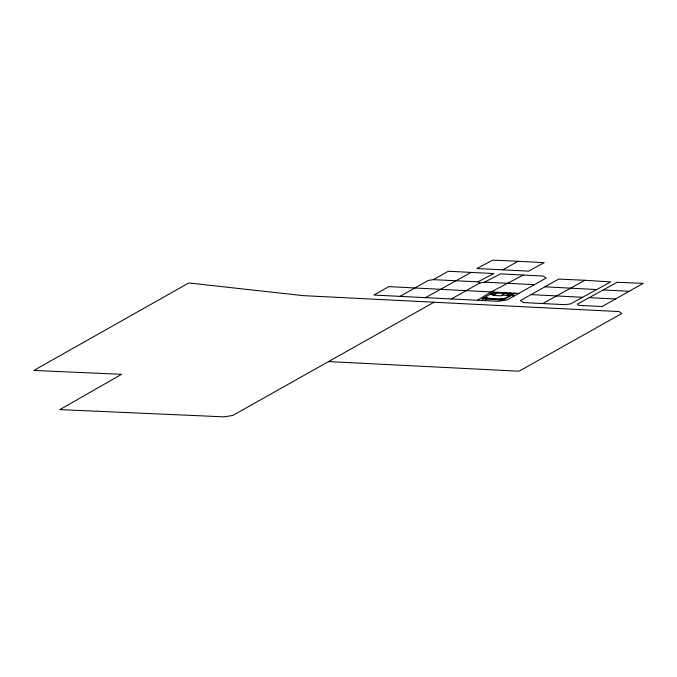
<?xml version="1.0" encoding="UTF-8"?>
<svg xmlns="http://www.w3.org/2000/svg" width="677" height="677" viewBox="0 0 677 677"><rect width="100%" height="100%" fill="white"/><g stroke="black" fill="none" stroke-linecap="round" stroke-linejoin="round"><path stroke-width="1.02" d="M477.522 300.266L491.037 291.982L523.27 275.04M399.963 296.357L428.262 280.447L433.314 279.66L477.928 281.827L479.942 282.952L484.546 282.148L534.407 284.636L546.17 278.027L543.326 276.047L500.447 273.889L484.546 282.148M451.364 298.946L479.942 282.952M615.545 298.972L602.132 306.546L578.937 305.378L577.261 304.193L617.17 282.267L643.15 283.375L615.545 298.972L589.159 297.66M328.717 361.603L519.064 371.199L621.782 313.527L618.939 311.555L302.932 295.621L188.773 282.969L33.85 370.437L121.606 374.313L59.847 409.61L224.002 416.854L232.837 415.441L434.016 302.23M433.314 279.66L448.284 271.257L493.829 273.55L477.911 281.827M494.015 292.125L481.821 298.929L503.138 300.004L514.071 293.869L492.754 292.794M482.608 299.039L484.309 298.083L504.162 299.082L502.461 300.038M485.866 299.132L487.931 297.973L483.886 297.77M496.8 292.997L494.726 294.156L490.69 293.953M498.154 292.337L492.721 295.392L500.988 295.807L506.43 292.752M492.534 299.539L494.235 298.582M506.311 295.35L510.56 292.963M499.093 299.801L501.166 298.642L504.077 298.785M510.035 293.666L507.962 294.825L510.873 294.969M502.004 299.945L512.938 293.81M510.45 295.553L514.698 293.175M534.407 284.636L507.175 299.928L498.314 301.316L373.89 295.045L388.903 286.625L518.836 293.378M502.715 269.844L518.074 261.263L544.156 262.684L528.5 271.138L476.904 268.541L492.704 260.146L518.074 261.263M425.528 297.643L471.065 272.408M542.793 303.558L584.894 280.278L610.552 281.928L570.643 303.863L565.329 304.692L523.262 302.568L520.401 300.588L558.694 279.093L584.894 280.278M603.156 289.968L629.212 291.254M489.767 294.512L493.905 294.723M502.182 295.138L514.588 295.764M531.056 294.613L582.609 297.288M544.96 286.803L596.665 289.561"/></g></svg>
